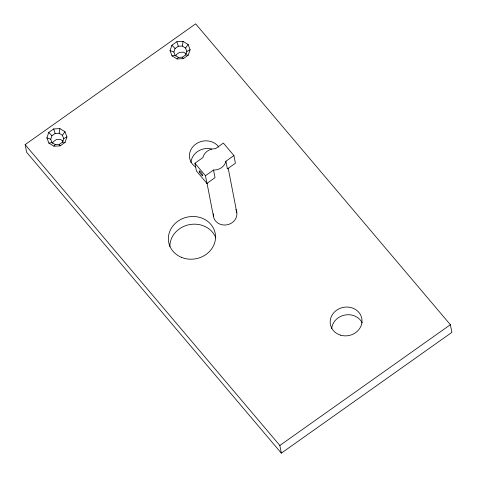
<?xml version="1.0" encoding="UTF-8"?>
<svg xmlns="http://www.w3.org/2000/svg" width="477" height="477" viewBox="0 0 477 477"><rect width="100%" height="100%" fill="white"/><g stroke="black" fill="none" stroke-linecap="round" stroke-linejoin="round"><path stroke-width="0.72" d="M59.154 133.268L55.141 133.447L51.921 135.73L50.723 139.236L51.999 142.629L55.272 144.609L59.279 144.424L62.505 142.146L63.703 138.64L62.421 135.247L59.154 133.268L59.911 128.635L53.716 128.921L48.737 132.445L46.883 137.865L48.863 143.106L53.913 146.171L60.114 145.884L65.087 142.361L66.941 136.941L64.967 131.7L59.911 128.635M182.309 46.042L178.297 46.227L175.077 48.511L173.878 52.017L175.16 55.404L178.428 57.389L182.441 57.204L185.66 54.921L186.859 51.415L185.577 48.028L182.309 46.042L183.067 41.416L176.872 41.702L171.893 45.226L170.039 50.645L172.018 55.887L177.068 58.945L183.269 58.665L188.248 55.135L190.102 49.721L188.123 44.48L183.067 41.416M206.952 183.383L196.399 170.915L194.908 163.247L202.963 157.541L203.172 156.611A11.842 10.637 -11 0 1 214.304 148.723L215.342 148.77L223.361 143.094L233.915 155.556L225.895 161.238L225.693 162.168A11.842 10.637 -11 0 1 214.555 170.056L213.517 170.003L205.462 175.715L206.952 183.383L215.008 177.677L213.517 170.003M52.631 143.267L53.114 141.866L56.334 139.588L60.346 139.403L63.071 141.055M175.792 56.047L176.269 54.646L179.489 52.363L183.502 52.178L186.227 53.829M62.421 135.247L64.967 131.7M185.577 48.028L188.123 44.48M53.913 146.171L55.272 144.609M177.068 58.945L178.428 57.389M25.138 144.62L195.659 23.85L450.371 324.712L451.862 332.38L281.341 453.15L26.629 152.288L25.138 144.62L279.844 445.476L281.341 453.15M279.844 445.476L450.371 324.712M186.859 51.415L190.102 49.721M63.703 138.64L66.941 136.941M172.018 55.887L175.16 55.404M48.863 143.106L51.999 142.629M185.66 54.921L188.248 55.135M62.505 142.146L65.087 142.361M170.039 50.645L173.878 52.017M46.883 137.865L50.723 139.236M171.893 45.226L175.077 48.511M48.737 132.445L51.921 135.73M194.908 163.247L205.462 175.715M182.441 57.204L183.269 58.665M59.279 144.424L60.114 145.884M176.872 41.702L178.297 46.227M53.716 128.921L55.141 133.447M233.915 155.556L235.411 163.229L227.386 168.912L225.895 161.238M228.209 168.315L236.836 212.712M207.03 183.269L213.392 216.021M190.961 162.508A15.985 14.358 -11 0 1 211.621 148.985M169.848 246.609A23.683 21.268 -11 0 1 189.512 224.619A23.683 21.268 -11 0 1 215.819 237.898M331.688 328.731A15.985 14.358 -11 0 1 344.925 315.023A15.985 14.358 -11 0 1 362.234 322.941M195.636 167.004A15.985 14.358 -11 0 1 194.658 144.96A15.985 14.358 -11 0 1 218.86 147.089M235.847 209.534A11.842 10.637 -11 0 1 227.088 224.816A11.842 10.637 -11 0 1 213.368 213.791M340.536 335.164A15.985 14.358 -11 0 0 361.799 318.481A15.985 14.358 -11 0 0 335.933 310.73A15.985 14.358 -11 0 0 340.536 335.164M181.689 257.443A23.683 21.268 -11 0 0 215.497 235.429A23.683 21.268 -11 0 0 178.69 220.678A23.683 21.268 -11 0 0 181.689 257.443M199.565 172.131A2.963 0.584 54.7 0 0 202.612 175.727A2.963 0.584 54.7 0 0 200.716 172.012A2.963 0.584 54.7 0 0 199.565 172.131"/></g></svg>
